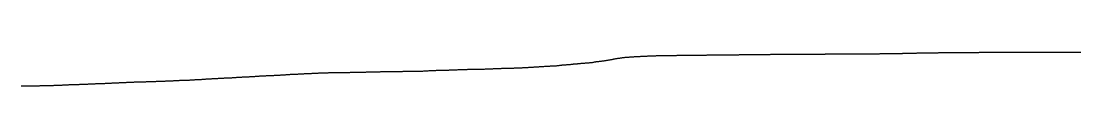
# Model space of a CAD drawing. Extents: x 0 to 68935, y -1199 to 36.
# Drawn here: x 0 to 34468, y -1199 to -99 of the extents above; entities that cross this region are included whole.
import ezdxf

# ---------------------------------------------------------------- set-up
doc = ezdxf.new("R2010")
doc.units = 0
doc.layers.add('DEM_20px_m', color=1, linetype='CONTINUOUS')

msp = doc.modelspace()

# ---------------------------------------------------------------- linework, layer by layer
at = {"layer": 'DEM_20px_m', "color": 7}
msp.add_polyline3d([(0, -1199, 0), (21, -1198, 0), (43, -1198, 0), (64, -1198, 0), (86, -1197, 0), (107, -1198, 0), (129, -1197, 0), (150, -1197, 0), (172, -1197, 0), (193, -1197, 0), (214, -1197, 0), (236, -1196, 0), (257, -1196, 0), (279, -1196, 0), (300, -1196, 0), (322, -1195, 0), (343, -1196, 0), (365, -1195, 0), (386, -1195, 0), (407, -1194, 0), (429, -1193, 0), (450, -1193, 0), (472, -1193, 0), (493, -1192, 0), (515, -1192, 0), (536, -1192, 0), (558, -1192, 0), (579, -1191, 0), (600, -1191, 0), (622, -1190, 0), (643, -1190, 0), (665, -1190, 0), (686, -1189, 0), (708, -1188, 0), (729, -1188, 0), (751, -1188, 0), (772, -1187, 0), (793, -1187, 0), (815, -1187, 0), (836, -1187, 0), (858, -1186, 0), (879, -1185, 0), (901, -1185, 0), (922, -1184, 0), (944, -1183, 0), (965, -1183, 0), (986, -1182, 0), (1008, -1182, 0), (1029, -1181, 0), (1051, -1180, 0), (1072, -1179, 0), (1094, -1178, 0), (1115, -1178, 0), (1137, -1177, 0), (1158, -1176, 0), (1179, -1176, 0), (1201, -1175, 0), (1222, -1174, 0), (1244, -1174, 0), (1265, -1172, 0), (1287, -1171, 0), (1308, -1170, 0), (1330, -1169, 0), (1351, -1168, 0), (1372, -1167, 0), (1394, -1166, 0), (1415, -1165, 0), (1437, -1164, 0), (1458, -1163, 0), (1480, -1162, 0), (1501, -1161, 0), (1523, -1159, 0), (1544, -1158, 0), (1565, -1157, 0), (1587, -1156, 0), (1608, -1155, 0), (1630, -1155, 0), (1651, -1154, 0), (1673, -1154, 0), (1694, -1154, 0), (1716, -1153, 0), (1737, -1153, 0), (1758, -1152, 0), (1780, -1151, 0), (1801, -1150, 0), (1823, -1149, 0), (1844, -1148, 0), (1866, -1148, 0), (1887, -1147, 0), (1909, -1146, 0), (1930, -1145, 0), (1951, -1144, 0), (1973, -1143, 0), (1994, -1142, 0), (2016, -1142, 0), (2037, -1140, 0), (2059, -1140, 0), (2080, -1140, 0), (2102, -1139, 0), (2123, -1138, 0), (2144, -1138, 0), (2166, -1137, 0), (2187, -1136, 0), (2209, -1135, 0), (2230, -1134, 0), (2252, -1133, 0), (2273, -1132, 0), (2295, -1131, 0), (2316, -1130, 0), (2337, -1129, 0), (2359, -1128, 0), (2380, -1127, 0), (2402, -1126, 0), (2423, -1125, 0), (2445, -1124, 0), (2466, -1123, 0), (2487, -1123, 0), (2509, -1122, 0), (2530, -1122, 0), (2552, -1121, 0), (2573, -1120, 0), (2595, -1120, 0), (2616, -1119, 0), (2638, -1118, 0), (2659, -1118, 0), (2680, -1117, 0), (2702, -1116, 0), (2723, -1115, 0), (2745, -1114, 0), (2766, -1113, 0), (2788, -1112, 0), (2809, -1111, 0), (2831, -1110, 0), (2852, -1109, 0), (2873, -1108, 0), (2895, -1106, 0), (2916, -1105, 0), (2938, -1105, 0), (2959, -1103, 0), (2981, -1102, 0), (3002, -1101, 0), (3024, -1100, 0), (3045, -1098, 0), (3066, -1097, 0), (3088, -1096, 0), (3109, -1095, 0), (3131, -1094, 0), (3152, -1094, 0), (3174, -1093, 0), (3195, -1091, 0), (3217, -1091, 0), (3238, -1090, 0), (3259, -1089, 0), (3281, -1087, 0), (3302, -1086, 0), (3324, -1086, 0), (3345, -1085, 0), (3367, -1084, 0), (3388, -1084, 0), (3410, -1083, 0), (3431, -1082, 0), (3452, -1081, 0), (3474, -1079, 0), (3495, -1079, 0), (3517, -1078, 0), (3538, -1077, 0), (3560, -1076, 0), (3581, -1075, 0), (3603, -1075, 0), (3624, -1074, 0), (3645, -1073, 0), (3667, -1072, 0), (3688, -1071, 0), (3710, -1071, 0), (3731, -1070, 0), (3753, -1069, 0), (3774, -1070, 0), (3796, -1069, 0), (3817, -1068, 0), (3838, -1068, 0), (3860, -1067, 0), (3881, -1067, 0), (3903, -1066, 0), (3924, -1065, 0), (3946, -1065, 0), (3967, -1064, 0), (3989, -1064, 0), (4010, -1062, 0), (4031, -1062, 0), (4053, -1061, 0), (4074, -1060, 0), (4096, -1059, 0), (4117, -1059, 0), (4139, -1058, 0), (4160, -1058, 0), (4182, -1057, 0), (4203, -1056, 0), (4224, -1055, 0), (4246, -1054, 0), (4267, -1054, 0), (4289, -1053, 0), (4310, -1052, 0), (4332, -1052, 0), (4353, -1051, 0), (4375, -1050, 0), (4396, -1049, 0), (4417, -1048, 0), (4439, -1048, 0), (4460, -1047, 0), (4482, -1046, 0), (4482, -1046, 0), (4504, -1046, 0), (4526, -1045, 0), (4548, -1044, 0), (4570, -1043, 0), (4593, -1042, 0), (4615, -1041, 0), (4637, -1040, 0), (4659, -1040, 0), (4681, -1039, 0), (4703, -1038, 0), (4726, -1037, 0), (4748, -1036, 0), (4770, -1035, 0), (4792, -1034, 0), (4814, -1034, 0), (4836, -1033, 0), (4859, -1032, 0), (4881, -1031, 0), (4903, -1030, 0), (4925, -1029, 0), (4947, -1028, 0), (4969, -1027, 0), (4992, -1026, 0), (5014, -1025, 0), (5036, -1023, 0), (5058, -1022, 0), (5080, -1020, 0), (5102, -1019, 0), (5123, -1018, 0), (5144, -1018, 0), (5164, -1017, 0), (5185, -1016, 0), (5206, -1015, 0), (5227, -1015, 0), (5247, -1014, 0), (5268, -1013, 0), (5289, -1012, 0), (5309, -1012, 0), (5330, -1011, 0), (5351, -1011, 0), (5371, -1010, 0), (5392, -1010, 0), (5413, -1010, 0), (5433, -1009, 0), (5454, -1008, 0), (5475, -1007, 0), (5495, -1006, 0), (5516, -1005, 0), (5537, -1003, 0), (5558, -1001, 0), (5578, -1000, 0), (5599, -999, 0), (5620, -998, 0), (5640, -996, 0), (5661, -995, 0), (5682, -994, 0), (5702, -993, 0), (5723, -992, 0), (5744, -991, 0), (5764, -990, 0), (5785, -989, 0), (5806, -988, 0), (5827, -987, 0), (5847, -986, 0), (5868, -985, 0), (5889, -982, 0), (5909, -980, 0), (5930, -978, 0), (5951, -976, 0), (5971, -975, 0), (5992, -974, 0), (6013, -973, 0), (6033, -972, 0), (6053, -971, 0), (6074, -970, 0), (6094, -969, 0), (6114, -968, 0), (6134, -966, 0), (6154, -965, 0), (6174, -964, 0), (6194, -963, 0), (6214, -962, 0), (6234, -961, 0), (6254, -960, 0), (6274, -959, 0), (6294, -958, 0), (6314, -957, 0), (6334, -956, 0), (6355, -955, 0), (6375, -954, 0), (6395, -953, 0), (6415, -952, 0), (6435, -951, 0), (6455, -950, 0), (6475, -948, 0), (6495, -947, 0), (6515, -946, 0), (6535, -945, 0), (6555, -943, 0), (6575, -943, 0), (6595, -942, 0), (6616, -941, 0), (6636, -940, 0), (6656, -939, 0), (6676, -938, 0), (6696, -937, 0), (6716, -936, 0), (6736, -935, 0), (6756, -934, 0), (6776, -934, 0), (6796, -933, 0), (6816, -933, 0), (6836, -932, 0), (6856, -931, 0), (6876, -930, 0), (6897, -929, 0), (6917, -928, 0), (6937, -927, 0), (6957, -926, 0), (6977, -923, 0), (6997, -921, 0), (7017, -919, 0), (7037, -918, 0), (7057, -916, 0), (7077, -915, 0), (7097, -913, 0), (7117, -912, 0), (7137, -911, 0), (7158, -910, 0), (7178, -909, 0), (7198, -908, 0), (7218, -907, 0), (7238, -906, 0), (7258, -905, 0), (7278, -905, 0), (7298, -904, 0), (7318, -903, 0), (7338, -902, 0), (7358, -902, 0), (7378, -901, 0), (7398, -900, 0), (7418, -899, 0), (7439, -898, 0), (7459, -897, 0), (7479, -896, 0), (7499, -895, 0), (7519, -894, 0), (7539, -892, 0), (7559, -891, 0), (7579, -890, 0), (7599, -888, 0), (7619, -887, 0), (7639, -885, 0), (7659, -884, 0), (7679, -882, 0), (7700, -881, 0), (7720, -879, 0), (7740, -877, 0), (7760, -876, 0), (7780, -874, 0), (7800, -873, 0), (7820, -872, 0), (7840, -872, 0), (7860, -871, 0), (7880, -870, 0), (7900, -869, 0), (7920, -868, 0), (7940, -867, 0), (7960, -866, 0), (7981, -865, 0), (8001, -864, 0), (8021, -864, 0), (8041, -863, 0), (8061, -862, 0), (8081, -861, 0), (8101, -861, 0), (8121, -860, 0), (8141, -859, 0), (8161, -858, 0), (8181, -857, 0), (8201, -856, 0), (8221, -855, 0), (8242, -854, 0), (8262, -853, 0), (8282, -852, 0), (8302, -851, 0), (8322, -850, 0), (8342, -850, 0), (8362, -849, 0), (8382, -847, 0), (8402, -846, 0), (8402, -846, 0), (8423, -844, 0), (8445, -843, 0), (8466, -843, 0), (8487, -842, 0), (8509, -841, 0), (8530, -840, 0), (8551, -838, 0), (8573, -837, 0), (8594, -835, 0), (8615, -833, 0), (8637, -831, 0), (8658, -830, 0), (8679, -828, 0), (8701, -826, 0), (8722, -825, 0), (8743, -823, 0), (8765, -820, 0), (8786, -819, 0), (8807, -818, 0), (8829, -818, 0), (8850, -817, 0), (8871, -816, 0), (8893, -815, 0), (8914, -814, 0), (8935, -813, 0), (8957, -813, 0), (8978, -812, 0), (8999, -812, 0), (9021, -811, 0), (9042, -810, 0), (9063, -809, 0), (9085, -809, 0), (9106, -808, 0), (9127, -807, 0), (9149, -805, 0), (9170, -804, 0), (9191, -801, 0), (9213, -800, 0), (9234, -799, 0), (9255, -798, 0), (9277, -797, 0), (9298, -795, 0), (9319, -794, 0), (9341, -793, 0), (9362, -792, 0), (9383, -792, 0), (9405, -791, 0), (9426, -791, 0), (9447, -790, 0), (9468, -789, 0), (9490, -788, 0), (9511, -788, 0), (9532, -787, 0), (9554, -786, 0), (9575, -785, 0), (9596, -783, 0), (9618, -782, 0), (9639, -781, 0), (9660, -780, 0), (9682, -779, 0), (9703, -778, 0), (9724, -777, 0), (9746, -776, 0), (9767, -775, 0), (9788, -774, 0), (9810, -774, 0), (9831, -773, 0), (9852, -773, 0), (9874, -772, 0), (9895, -772, 0), (9916, -771, 0), (9938, -771, 0), (9959, -770, 0), (9980, -769, 0), (10002, -768, 0), (10025, -767, 0), (10047, -766, 0), (10070, -765, 0), (10093, -763, 0), (10116, -763, 0), (10139, -763, 0), (10162, -763, 0), (10185, -763, 0), (10207, -763, 0), (10230, -764, 0), (10253, -764, 0), (10276, -764, 0), (10299, -764, 0), (10322, -765, 0), (10344, -766, 0), (10367, -766, 0), (10390, -767, 0), (10413, -767, 0), (10436, -767, 0), (10459, -767, 0), (10482, -766, 0), (10504, -766, 0), (10527, -766, 0), (10550, -766, 0), (10573, -766, 0), (10596, -766, 0), (10619, -765, 0), (10642, -765, 0), (10666, -764, 0), (10691, -760, 0), (10715, -757, 0), (10740, -754, 0), (10765, -753, 0), (10789, -752, 0), (10814, -751, 0), (10838, -751, 0), (10863, -750, 0), (10888, -751, 0), (10912, -751, 0), (10937, -750, 0), (10961, -749, 0), (10986, -748, 0), (11011, -747, 0), (11035, -747, 0), (11060, -747, 0), (11085, -747, 0), (11109, -747, 0), (11134, -748, 0), (11158, -747, 0), (11183, -747, 0), (11208, -747, 0), (11232, -746, 0), (11257, -746, 0), (11281, -746, 0), (11306, -746, 0), (11331, -745, 0), (11356, -745, 0), (11381, -745, 0), (11405, -743, 0), (11430, -743, 0), (11455, -743, 0), (11480, -743, 0), (11505, -742, 0), (11529, -741, 0), (11554, -741, 0), (11579, -740, 0), (11604, -739, 0), (11629, -738, 0), (11654, -737, 0), (11678, -736, 0), (11703, -735, 0), (11728, -734, 0), (11753, -734, 0), (11778, -733, 0), (11802, -732, 0), (11827, -731, 0), (11852, -731, 0), (11877, -730, 0), (11902, -730, 0), (11926, -730, 0), (11951, -729, 0), (11976, -729, 0), (12001, -730, 0), (12026, -730, 0), (12050, -730, 0), (12075, -730, 0), (12100, -730, 0), (12125, -730, 0), (12150, -730, 0), (12175, -730, 0), (12199, -730, 0), (12224, -729, 0), (12249, -729, 0), (12274, -729, 0), (12299, -728, 0), (12323, -727, 0), (12348, -726, 0), (12373, -726, 0), (12398, -725, 0), (12423, -724, 0), (12447, -723, 0), (12472, -723, 0), (12497, -723, 0), (12522, -722, 0), (12547, -722, 0), (12571, -722, 0), (12596, -721, 0), (12621, -721, 0), (12646, -722, 0), (12671, -722, 0), (12696, -721, 0), (12720, -722, 0), (12745, -722, 0), (12770, -722, 0), (12795, -721, 0), (12820, -721, 0), (12844, -720, 0), (12869, -720, 0), (12894, -720, 0), (12919, -719, 0), (12944, -719, 0), (12968, -718, 0), (12993, -717, 0), (13018, -717, 0), (13043, -716, 0), (13068, -715, 0), (13092, -714, 0), (13117, -713, 0), (13142, -711, 0), (13167, -710, 0), (13192, -708, 0), (13217, -706, 0), (13241, -704, 0), (13266, -702, 0), (13291, -701, 0), (13316, -700, 0), (13341, -698, 0), (13365, -697, 0), (13390, -696, 0), (13415, -695, 0), (13440, -694, 0), (13465, -693, 0), (13489, -693, 0), (13514, -691, 0), (13539, -691, 0), (13564, -690, 0), (13589, -689, 0), (13613, -688, 0), (13638, -687, 0), (13663, -687, 0), (13688, -686, 0), (13713, -685, 0), (13738, -685, 0), (13762, -684, 0), (13787, -683, 0), (13812, -683, 0), (13837, -683, 0), (13862, -682, 0), (13886, -682, 0), (13911, -682, 0), (13936, -681, 0), (13961, -681, 0), (13986, -680, 0), (14010, -679, 0), (14035, -679, 0), (14060, -678, 0), (14085, -678, 0), (14110, -677, 0), (14135, -676, 0), (14159, -674, 0), (14184, -672, 0), (14209, -670, 0), (14234, -668, 0), (14259, -666, 0), (14283, -665, 0), (14308, -665, 0), (14333, -664, 0), (14358, -663, 0), (14383, -663, 0), (14407, -663, 0), (14432, -662, 0), (14457, -661, 0), (14482, -661, 0), (14507, -660, 0), (14531, -659, 0), (14556, -658, 0), (14581, -658, 0), (14606, -657, 0), (14631, -656, 0), (14656, -656, 0), (14680, -656, 0), (14705, -656, 0), (14730, -656, 0), (14755, -656, 0), (14780, -656, 0), (14804, -655, 0), (14829, -655, 0), (14854, -655, 0), (14879, -655, 0), (14904, -654, 0), (14928, -654, 0), (14953, -654, 0), (14978, -653, 0), (15003, -652, 0), (15028, -651, 0), (15028, -651, 0), (15052, -651, 0), (15076, -650, 0), (15101, -649, 0), (15125, -648, 0), (15149, -647, 0), (15174, -647, 0), (15198, -646, 0), (15222, -645, 0), (15246, -644, 0), (15271, -643, 0), (15295, -642, 0), (15319, -640, 0), (15344, -639, 0), (15368, -638, 0), (15392, -637, 0), (15417, -636, 0), (15441, -634, 0), (15465, -634, 0), (15490, -632, 0), (15514, -632, 0), (15538, -631, 0), (15563, -630, 0), (15587, -629, 0), (15611, -629, 0), (15636, -626, 0), (15660, -626, 0), (15684, -625, 0), (15708, -625, 0), (15731, -625, 0), (15754, -625, 0), (15777, -625, 0), (15799, -625, 0), (15822, -624, 0), (15845, -624, 0), (15867, -623, 0), (15890, -623, 0), (15913, -622, 0), (15935, -621, 0), (15958, -620, 0), (15981, -620, 0), (16004, -618, 0), (16026, -618, 0), (16049, -616, 0), (16072, -616, 0), (16094, -614, 0), (16117, -614, 0), (16140, -612, 0), (16162, -612, 0), (16185, -611, 0), (16208, -611, 0), (16230, -610, 0), (16253, -608, 0), (16276, -608, 0), (16299, -606, 0), (16321, -605, 0), (16344, -604, 0), (16367, -604, 0), (16389, -602, 0), (16411, -601, 0), (16432, -601, 0), (16453, -599, 0), (16474, -598, 0), (16496, -597, 0), (16517, -595, 0), (16538, -594, 0), (16560, -592, 0), (16581, -590, 0), (16602, -589, 0), (16623, -587, 0), (16645, -586, 0), (16666, -585, 0), (16687, -584, 0), (16708, -582, 0), (16730, -580, 0), (16751, -580, 0), (16772, -578, 0), (16794, -577, 0), (16815, -575, 0), (16836, -574, 0), (16857, -573, 0), (16879, -571, 0), (16900, -570, 0), (16921, -569, 0), (16942, -567, 0), (16964, -566, 0), (16985, -565, 0), (17006, -563, 0), (17028, -562, 0), (17049, -561, 0), (17070, -561, 0), (17091, -559, 0), (17113, -558, 0), (17134, -557, 0), (17155, -554, 0), (17177, -554, 0), (17198, -553, 0), (17219, -551, 0), (17240, -550, 0), (17262, -549, 0), (17283, -548, 0), (17304, -547, 0), (17325, -546, 0), (17347, -545, 0), (17368, -543, 0), (17389, -543, 0), (17411, -541, 0), (17432, -540, 0), (17453, -538, 0), (17474, -536, 0), (17496, -533, 0), (17517, -530, 0), (17538, -528, 0), (17559, -525, 0), (17581, -520, 0), (17602, -518, 0), (17623, -516, 0), (17645, -515, 0), (17666, -513, 0), (17687, -511, 0), (17708, -511, 0), (17730, -509, 0), (17751, -508, 0), (17771, -507, 0), (17791, -506, 0), (17811, -504, 0), (17831, -503, 0), (17851, -501, 0), (17871, -499, 0), (17891, -496, 0), (17911, -494, 0), (17931, -491, 0), (17951, -489, 0), (17971, -486, 0), (17991, -484, 0), (18011, -482, 0), (18031, -480, 0), (18051, -479, 0), (18071, -477, 0), (18091, -476, 0), (18111, -474, 0), (18131, -473, 0), (18151, -471, 0), (18171, -469, 0), (18191, -468, 0), (18212, -465, 0), (18232, -463, 0), (18252, -462, 0), (18272, -460, 0), (18292, -458, 0), (18312, -457, 0), (18332, -456, 0), (18352, -454, 0), (18372, -453, 0), (18392, -451, 0), (18412, -450, 0), (18432, -448, 0), (18453, -446, 0), (18474, -444, 0), (18496, -442, 0), (18517, -440, 0), (18538, -438, 0), (18559, -435, 0), (18581, -433, 0), (18602, -430, 0), (18623, -422, 0), (18645, -419, 0), (18666, -416, 0), (18687, -413, 0), (18708, -411, 0), (18730, -408, 0), (18751, -406, 0), (18772, -403, 0), (18793, -401, 0), (18815, -397, 0), (18836, -395, 0), (18857, -392, 0), (18879, -390, 0), (18900, -388, 0), (18921, -385, 0), (18942, -383, 0), (18964, -379, 0), (18985, -376, 0), (19006, -371, 0), (19028, -368, 0), (19049, -365, 0), (19070, -362, 0), (19091, -358, 0), (19113, -354, 0), (19134, -351, 0), (19155, -348, 0), (19176, -343, 0), (19198, -340, 0), (19219, -336, 0), (19240, -332, 0), (19262, -329, 0), (19283, -324, 0), (19304, -320, 0), (19325, -317, 0), (19347, -313, 0), (19368, -309, 0), (19389, -305, 0), (19410, -302, 0), (19432, -299, 0), (19453, -295, 0), (19474, -292, 0), (19496, -289, 0), (19517, -286, 0), (19538, -283, 0), (19559, -280, 0), (19581, -278, 0), (19602, -275, 0), (19623, -271, 0), (19645, -270, 0), (19666, -267, 0), (19687, -266, 0), (19708, -264, 0), (19730, -262, 0), (19751, -261, 0), (19772, -260, 0), (19793, -258, 0), (19816, -257, 0), (19839, -255, 0), (19862, -254, 0), (19884, -252, 0), (19907, -251, 0), (19930, -250, 0), (19952, -248, 0), (19975, -247, 0), (19998, -246, 0), (20020, -245, 0), (20043, -243, 0), (20066, -242, 0), (20088, -241, 0), (20111, -239, 0), (20134, -238, 0), (20157, -237, 0), (20179, -236, 0), (20202, -235, 0), (20225, -234, 0), (20247, -233, 0), (20270, -233, 0), (20293, -231, 0), (20315, -231, 0), (20338, -229, 0), (20361, -228, 0), (20383, -227, 0), (20406, -226, 0), (20429, -225, 0), (20452, -224, 0), (20474, -223, 0), (20499, -223, 0), (20523, -222, 0), (20547, -221, 0), (20572, -220, 0), (20596, -219, 0), (20620, -218, 0), (20644, -217, 0), (20669, -216, 0), (20693, -215, 0), (20717, -215, 0), (20742, -214, 0), (20766, -214, 0), (20790, -213, 0), (20815, -213, 0), (20839, -212, 0), (20863, -212, 0), (20888, -211, 0), (20912, -211, 0), (20936, -210, 0), (20961, -210, 0), (20985, -210, 0), (21009, -210, 0), (21034, -210, 0), (21058, -210, 0), (21082, -210, 0), (21106, -210, 0), (21131, -209, 0), (21155, -209, 0), (21181, -208, 0), (21207, -208, 0), (21234, -207, 0), (21260, -207, 0), (21286, -206, 0), (21312, -206, 0), (21338, -205, 0), (21365, -205, 0), (21391, -205, 0), (21417, -204, 0), (21443, -204, 0), (21469, -204, 0), (21496, -204, 0), (21522, -203, 0), (21548, -203, 0), (21574, -203, 0), (21600, -203, 0), (21626, -203, 0), (21653, -202, 0), (21679, -202, 0), (21705, -202, 0), (21731, -202, 0), (21757, -201, 0), (21784, -201, 0), (21810, -201, 0), (21836, -201, 0), (21864, -200, 0), (21893, -200, 0), (21921, -200, 0), (21949, -200, 0), (21978, -200, 0), (22006, -200, 0), (22034, -200, 0), (22063, -200, 0), (22091, -200, 0), (22120, -200, 0), (22148, -200, 0), (22176, -200, 0), (22205, -197, 0), (22233, -196, 0), (22261, -195, 0), (22290, -195, 0), (22318, -194, 0), (22347, -194, 0), (22375, -194, 0), (22403, -194, 0), (22432, -194, 0), (22460, -193, 0), (22488, -193, 0), (22517, -193, 0), (22543, -193, 0), (22569, -192, 0), (22595, -192, 0), (22621, -192, 0), (22648, -192, 0), (22674, -192, 0), (22700, -192, 0), (22726, -192, 0), (22752, -191, 0), (22779, -191, 0), (22805, -191, 0), (22831, -190, 0), (22857, -190, 0), (22881, -190, 0), (22906, -189, 0), (22930, -189, 0), (22954, -189, 0), (22979, -188, 0), (23003, -188, 0), (23027, -188, 0), (23052, -187, 0), (23076, -187, 0), (23100, -187, 0), (23125, -186, 0), (23149, -186, 0), (23173, -186, 0), (23198, -185, 0), (23222, -185, 0), (23246, -185, 0), (23271, -185, 0), (23295, -185, 0), (23319, -184, 0), (23343, -184, 0), (23368, -183, 0), (23392, -183, 0), (23416, -182, 0), (23441, -182, 0), (23465, -182, 0), (23489, -182, 0), (23514, -182, 0), (23538, -181, 0), (23561, -181, 0), (23583, -181, 0), (23606, -180, 0), (23629, -180, 0), (23651, -180, 0), (23674, -179, 0), (23697, -179, 0), (23720, -179, 0), (23742, -179, 0), (23765, -179, 0), (23788, -179, 0), (23810, -178, 0), (23833, -178, 0), (23856, -178, 0), (23878, -178, 0), (23901, -177, 0), (23924, -177, 0), (23946, -177, 0), (23969, -177, 0), (23992, -177, 0), (24015, -176, 0), (24037, -176, 0), (24060, -176, 0), (24083, -176, 0), (24105, -175, 0), (24128, -175, 0), (24151, -175, 0), (24173, -175, 0), (24196, -175, 0), (24219, -174, 0), (24240, -174, 0), (24261, -174, 0), (24283, -173, 0), (24304, -173, 0), (24325, -173, 0), (24346, -173, 0), (24368, -173, 0), (24389, -172, 0), (24410, -172, 0), (24432, -172, 0), (24453, -172, 0), (24474, -172, 0), (24495, -172, 0), (24517, -172, 0), (24538, -172, 0), (24559, -172, 0), (24581, -171, 0), (24602, -171, 0), (24623, -171, 0), (24644, -171, 0), (24666, -171, 0), (24687, -170, 0), (24708, -170, 0), (24729, -170, 0), (24751, -170, 0), (24772, -169, 0), (24793, -169, 0), (24815, -169, 0), (24836, -169, 0), (24857, -169, 0), (24878, -169, 0), (24900, -168, 0), (24921, -168, 0), (24942, -168, 0), (24963, -168, 0), (24985, -168, 0), (25006, -168, 0), (25027, -168, 0), (25049, -168, 0), (25070, -168, 0), (25091, -168, 0), (25112, -167, 0), (25134, -167, 0), (25155, -167, 0), (25176, -167, 0), (25198, -167, 0), (25219, -167, 0), (25240, -167, 0), (25261, -166, 0), (25283, -166, 0), (25304, -166, 0), (25325, -166, 0), (25346, -166, 0), (25368, -166, 0), (25389, -166, 0), (25410, -166, 0), (25432, -166, 0), (25453, -165, 0), (25474, -165, 0), (25495, -165, 0), (25517, -165, 0), (25538, -165, 0), (25559, -165, 0), (25580, -165, 0), (25601, -165, 0), (25621, -165, 0), (25641, -165, 0), (25661, -165, 0), (25682, -165, 0), (25702, -165, 0), (25722, -165, 0), (25742, -164, 0), (25763, -164, 0), (25783, -164, 0), (25803, -164, 0), (25823, -164, 0), (25843, -164, 0), (25864, -164, 0), (25884, -164, 0), (25904, -164, 0), (25924, -164, 0), (25945, -164, 0), (25965, -163, 0), (25985, -163, 0), (26005, -163, 0), (26026, -163, 0), (26046, -163, 0), (26066, -163, 0), (26086, -163, 0), (26106, -163, 0), (26127, -163, 0), (26147, -163, 0), (26167, -162, 0), (26187, -162, 0), (26208, -162, 0), (26228, -162, 0), (26248, -162, 0), (26268, -162, 0), (26289, -162, 0), (26309, -162, 0), (26329, -162, 0), (26349, -162, 0), (26369, -162, 0), (26390, -162, 0), (26410, -162, 0), (26430, -162, 0), (26450, -162, 0), (26471, -161, 0), (26491, -161, 0), (26511, -161, 0), (26531, -161, 0), (26552, -161, 0), (26572, -161, 0), (26592, -161, 0), (26612, -161, 0), (26632, -161, 0), (26653, -160, 0), (26673, -160, 0), (26693, -160, 0), (26713, -160, 0), (26734, -160, 0), (26754, -160, 0), (26774, -160, 0), (26794, -160, 0), (26815, -160, 0), (26835, -160, 0), (26855, -160, 0), (26875, -160, 0), (26895, -160, 0), (26915, -160, 0), (26935, -159, 0), (26955, -159, 0), (26976, -159, 0), (26996, -159, 0), (27016, -159, 0), (27036, -159, 0), (27056, -159, 0), (27076, -159, 0), (27096, -158, 0), (27116, -158, 0), (27136, -158, 0), (27156, -158, 0), (27176, -158, 0), (27197, -158, 0), (27217, -158, 0), (27237, -158, 0), (27257, -158, 0), (27277, -157, 0), (27297, -157, 0), (27317, -157, 0), (27337, -157, 0), (27357, -157, 0), (27377, -157, 0), (27397, -157, 0), (27418, -156, 0), (27438, -156, 0), (27458, -156, 0), (27478, -156, 0), (27498, -156, 0), (27518, -156, 0), (27538, -156, 0), (27558, -156, 0), (27578, -156, 0), (27598, -156, 0), (27618, -156, 0), (27638, -156, 0), (27659, -155, 0), (27679, -155, 0), (27699, -155, 0), (27719, -155, 0), (27739, -155, 0), (27759, -155, 0), (27779, -154, 0), (27799, -154, 0), (27819, -154, 0), (27839, -154, 0), (27859, -153, 0), (27880, -153, 0), (27900, -152, 0), (27920, -152, 0), (27940, -151, 0), (27960, -151, 0), (27980, -151, 0), (28000, -150, 0), (28020, -150, 0), (28040, -150, 0), (28060, -149, 0), (28080, -149, 0), (28101, -149, 0), (28121, -149, 0), (28141, -149, 0), (28161, -148, 0), (28181, -148, 0), (28201, -148, 0), (28221, -148, 0), (28241, -147, 0), (28261, -147, 0), (28281, -146, 0), (28301, -146, 0), (28321, -146, 0), (28342, -146, 0), (28362, -146, 0), (28382, -145, 0), (28402, -145, 0), (28422, -145, 0), (28442, -145, 0), (28462, -144, 0), (28482, -144, 0), (28502, -143, 0), (28522, -143, 0), (28542, -143, 0), (28563, -142, 0), (28583, -142, 0), (28603, -142, 0), (28623, -141, 0), (28643, -141, 0), (28663, -141, 0), (28683, -139, 0), (28703, -139, 0), (28723, -138, 0), (28743, -138, 0), (28763, -138, 0), (28784, -137, 0), (28804, -137, 0), (28824, -137, 0), (28844, -136, 0), (28864, -136, 0), (28884, -136, 0), (28904, -134, 0), (28924, -134, 0), (28944, -133, 0), (28964, -133, 0), (28984, -133, 0), (29005, -132, 0), (29025, -132, 0), (29045, -131, 0), (29065, -131, 0), (29085, -130, 0), (29105, -130, 0), (29125, -130, 0), (29145, -128, 0), (29165, -128, 0), (29185, -127, 0), (29205, -127, 0), (29225, -127, 0), (29246, -126, 0), (29266, -126, 0), (29286, -125, 0), (29306, -125, 0), (29326, -125, 0), (29346, -124, 0), (29366, -123, 0), (29386, -123, 0), (29406, -123, 0), (29426, -123, 0), (29446, -122, 0), (29467, -122, 0), (29487, -122, 0), (29507, -122, 0), (29527, -122, 0), (29547, -122, 0), (29567, -122, 0), (29587, -121, 0), (29607, -121, 0), (29627, -121, 0), (29647, -120, 0), (29667, -120, 0), (29688, -120, 0), (29708, -120, 0), (29728, -120, 0), (29748, -120, 0), (29768, -120, 0), (29788, -119, 0), (29808, -119, 0), (29828, -119, 0), (29848, -118, 0), (29868, -118, 0), (29888, -118, 0), (29908, -118, 0), (29929, -118, 0), (29949, -118, 0), (29969, -118, 0), (29989, -118, 0), (30009, -118, 0), (30029, -118, 0), (30049, -117, 0), (30069, -117, 0), (30089, -117, 0), (30109, -117, 0), (30129, -117, 0), (30150, -117, 0), (30170, -116, 0), (30190, -116, 0), (30210, -116, 0), (30230, -116, 0), (30250, -116, 0), (30270, -115, 0), (30290, -115, 0), (30310, -115, 0), (30330, -115, 0), (30350, -115, 0), (30371, -115, 0), (30391, -114, 0), (30411, -114, 0), (30431, -114, 0), (30451, -114, 0), (30471, -114, 0), (30491, -114, 0), (30511, -113, 0), (30531, -113, 0), (30551, -113, 0), (30571, -113, 0), (30592, -112, 0), (30612, -112, 0), (30632, -112, 0), (30652, -112, 0), (30672, -112, 0), (30692, -111, 0), (30712, -111, 0), (30732, -111, 0), (30752, -111, 0), (30772, -111, 0), (30792, -111, 0), (30812, -111, 0), (30833, -110, 0), (30853, -110, 0), (30873, -110, 0), (30893, -110, 0), (30913, -110, 0), (30933, -110, 0), (30953, -109, 0), (30973, -109, 0), (30993, -109, 0), (31013, -109, 0), (31033, -108, 0), (31054, -108, 0), (31074, -108, 0), (31094, -108, 0), (31114, -108, 0), (31134, -108, 0), (31154, -108, 0), (31174, -107, 0), (31194, -107, 0), (31214, -107, 0), (31234, -107, 0), (31254, -107, 0), (31275, -107, 0), (31295, -106, 0), (31315, -106, 0), (31335, -106, 0), (31355, -106, 0), (31375, -106, 0), (31395, -106, 0), (31415, -106, 0), (31435, -106, 0), (31455, -106, 0), (31475, -106, 0), (31495, -106, 0), (31516, -106, 0), (31536, -106, 0), (31556, -106, 0), (31576, -106, 0), (31596, -106, 0), (31616, -106, 0), (31636, -106, 0), (31656, -106, 0), (31676, -106, 0), (31696, -106, 0), (31716, -105, 0), (31737, -105, 0), (31757, -105, 0), (31777, -105, 0), (31797, -105, 0), (31817, -105, 0), (31837, -105, 0), (31857, -105, 0), (31877, -105, 0), (31897, -105, 0), (31917, -105, 0), (31937, -105, 0), (31958, -105, 0), (31978, -105, 0), (31998, -105, 0), (32018, -105, 0), (32038, -105, 0), (32058, -105, 0), (32078, -105, 0), (32098, -105, 0), (32118, -105, 0), (32138, -105, 0), (32158, -105, 0), (32179, -105, 0), (32199, -105, 0), (32219, -105, 0), (32239, -105, 0), (32259, -105, 0), (32279, -105, 0), (32299, -105, 0), (32319, -105, 0), (32339, -105, 0), (32359, -105, 0), (32379, -105, 0), (32399, -105, 0), (32420, -105, 0), (32440, -105, 0), (32460, -105, 0), (32480, -105, 0), (32500, -105, 0), (32520, -105, 0), (32540, -105, 0), (32560, -105, 0), (32580, -105, 0), (32600, -105, 0), (32620, -105, 0), (32641, -105, 0), (32661, -105, 0), (32681, -105, 0), (32701, -105, 0), (32721, -105, 0), (32741, -105, 0), (32761, -105, 0), (32781, -104, 0), (32801, -104, 0), (32821, -104, 0), (32841, -104, 0), (32862, -104, 0), (32882, -104, 0), (32902, -104, 0), (32922, -103, 0), (32942, -103, 0), (32962, -103, 0), (32982, -103, 0), (33002, -103, 0), (33022, -103, 0), (33042, -102, 0), (33062, -102, 0), (33082, -102, 0), (33103, -102, 0), (33123, -102, 0), (33143, -102, 0), (33163, -102, 0), (33183, -102, 0), (33203, -102, 0), (33223, -102, 0), (33243, -102, 0), (33263, -102, 0), (33283, -101, 0), (33303, -101, 0), (33324, -101, 0), (33344, -101, 0), (33364, -101, 0), (33384, -101, 0), (33404, -101, 0), (33424, -101, 0), (33444, -101, 0), (33464, -100, 0), (33484, -100, 0), (33504, -100, 0), (33524, -100, 0), (33545, -100, 0), (33565, -100, 0), (33585, -100, 0), (33605, -100, 0), (33625, -100, 0), (33645, -100, 0), (33665, -100, 0), (33685, -99, 0), (33705, -99, 0), (33725, -99, 0), (33745, -99, 0), (33765, -99, 0), (33786, -100, 0), (33806, -100, 0), (33826, -100, 0), (33846, -100, 0), (33866, -100, 0), (33886, -100, 0), (33906, -100, 0), (33926, -100, 0), (33946, -100, 0), (33966, -100, 0), (33986, -100, 0), (34007, -100, 0), (34027, -100, 0), (34047, -100, 0), (34067, -100, 0), (34087, -100, 0), (34107, -100, 0), (34127, -100, 0), (34147, -100, 0), (34167, -100, 0), (34187, -100, 0), (34207, -100, 0), (34228, -100, 0), (34248, -100, 0), (34268, -100, 0), (34288, -100, 0), (34308, -100, 0), (34328, -100, 0), (34348, -100, 0), (34368, -100, 0), (34388, -100, 0), (34408, -100, 0), (34428, -100, 0), (34449, -100, 0), (34469, -100, 0)], dxfattribs=at)

doc.saveas('drawing.dxf')
